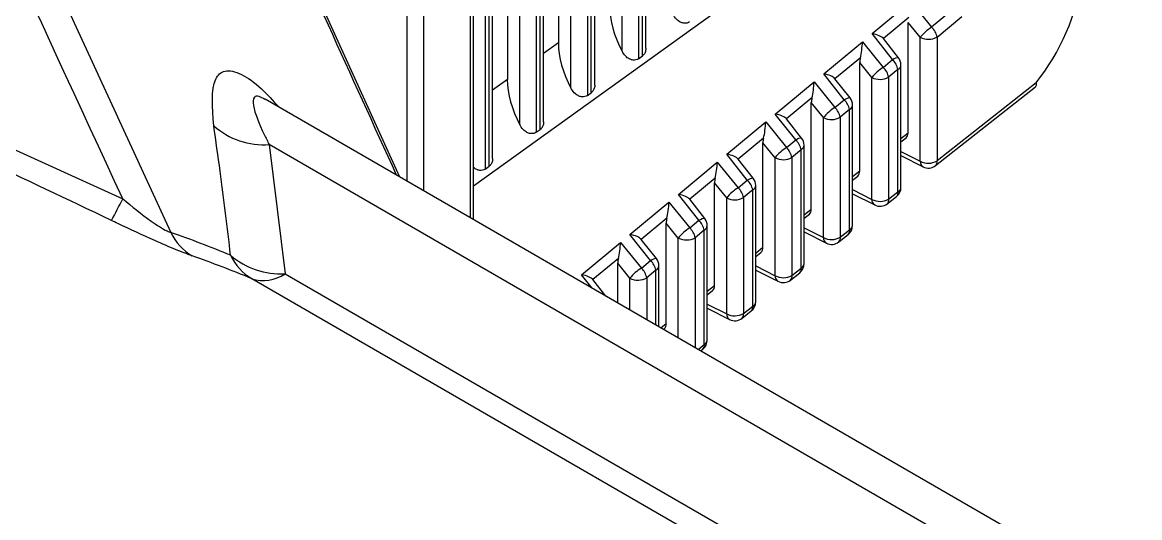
# Model space of a CAD drawing. Extents: x 8 to 113, y 1 to 87.
# Drawn here: x 22.4 to 23.359, y 69.108 to 69.533 of the extents above; entities that cross this region are included whole.
import ezdxf

# ---------------------------------------------------------------- set-up
doc = ezdxf.new("R2010")
doc.units = 0
doc.header["$MEASUREMENT"] = 0
doc.layers.add('OBJECT', color=7, linetype='CONTINUOUS')

msp = doc.modelspace()

# ---------------------------------------------------------------- linework, layer by layer
at = {"layer": 'OBJECT'}
for p, q in [((22.05938, 70.36787), (22.52776, 69.35266)), ((22.72414, 69.40014), (22.36485, 70.1888)), ((22.91485, 69.5079), (22.91485, 70.00107)), ((22.92893, 70.00244), (22.92893, 69.50158)), ((22.93228, 69.50399), (22.93228, 70.00316)), ((22.93521, 69.51065), (22.93521, 70.00447)), ((22.87101, 69.47638), (22.87101, 69.98167)), ((22.88509, 69.98335), (22.88509, 69.47005)), ((22.88844, 69.47246), (22.88844, 69.98368)), ((22.89137, 69.47913), (22.89137, 69.98455)), ((22.86025, 69.97103), (22.86025, 69.5152)), ((22.84125, 69.96177), (22.84125, 69.43853)), ((22.8446, 69.44094), (22.8446, 69.96329)), ((22.84753, 69.44761), (22.84753, 69.96462)), ((22.81641, 69.95048), (22.81641, 69.48367)), ((22.82717, 69.44485), (22.82717, 69.95537)), ((22.80076, 69.40941), (22.80076, 69.94208)), ((22.80369, 69.41608), (22.80369, 69.94713)), ((22.79741, 69.93866), (22.79741, 69.407)), ((22.78743, 69.3636), (22.78743, 69.91178)), ((22.78487, 69.36508), (22.78487, 69.90792)), ((22.73049, 69.39647), (22.73049, 69.82749)), ((22.74435, 69.82805), (22.74435, 69.38847)), ((22.78743, 69.39259), (23.09117, 69.611)), ((23.12937, 69.52303), (23.16258, 69.55055)), ((23.16258, 69.55055), (23.18043, 69.52856)), ((23.2016, 69.54611), (23.18043, 69.52856)), ((23.16078, 69.5368), (23.13906, 69.5188)), ((23.18508, 69.52016), (23.20624, 69.5377)), ((23.16024, 69.43806), (23.16024, 69.53271)), ((23.17063, 69.5199), (23.16024, 69.53271)), ((23.14692, 69.50079), (23.12937, 69.52303)), ((23.15198, 69.50245), (23.13903, 69.51884)), ((23.17063, 69.41372), (23.17063, 69.5199)), ((23.18508, 69.52016), (23.18508, 69.41397)), ((22.19931, 69.51181), (22.48641, 69.38158)), ((22.86025, 69.5152), (22.84753, 69.50605)), ((23.08782, 69.48859), (23.12108, 69.51615)), ((23.12108, 69.51615), (23.13892, 69.49416)), ((22.92893, 69.50158), (22.93228, 69.50399)), ((23.11928, 69.5024), (23.09752, 69.48437)), ((23.11873, 69.40535), (23.11873, 69.49831)), ((23.12913, 69.4855), (23.11873, 69.49831)), ((23.13892, 69.49416), (23.14692, 69.50079)), ((23.10538, 69.46636), (23.08782, 69.48859)), ((23.15157, 69.49239), (23.14357, 69.48576)), ((23.15157, 69.38757), (23.15157, 69.49239)), ((23.15413, 69.39143), (23.15413, 69.49625)), ((22.81641, 69.48367), (22.80369, 69.47453)), ((23.04628, 69.45416), (23.07957, 69.48175)), ((23.07957, 69.48175), (23.09742, 69.45976)), ((23.11044, 69.46801), (23.09749, 69.48441)), ((23.12913, 69.38101), (23.12913, 69.4855)), ((23.14357, 69.48576), (23.14357, 69.38127)), ((23.27013, 69.48099), (23.18508, 69.41397)), ((22.88509, 69.47005), (22.88844, 69.47246)), ((23.18383, 69.40998), (23.26961, 69.47757)), ((22.6086, 69.46683), (22.6086, 69.46682)), ((25.53229, 67.77903), (22.60861, 69.46683)), ((23.07777, 69.468), (23.05597, 69.44994)), ((23.07722, 69.37265), (23.07722, 69.46391)), ((23.08762, 69.4511), (23.07722, 69.46391)), ((23.09742, 69.45976), (23.10538, 69.46636)), ((23.11259, 69.3587), (23.11259, 69.46182)), ((23.06383, 69.43193), (23.04628, 69.45416)), ((23.08762, 69.34831), (23.08762, 69.4511)), ((23.11002, 69.45795), (23.10206, 69.45136)), ((23.10206, 69.45136), (23.10206, 69.34856)), ((23.11002, 69.35484), (23.11002, 69.45795)), ((22.84125, 69.43853), (22.8446, 69.44094)), ((23.00473, 69.41973), (23.03806, 69.44735)), ((23.03806, 69.44735), (23.05591, 69.42536)), ((23.06889, 69.43358), (23.05594, 69.44998)), ((23.03626, 69.4336), (23.01443, 69.41551)), ((23.05591, 69.42536), (23.06383, 69.43193)), ((23.15413, 69.43325), (23.16024, 69.43806)), ((23.15413, 69.43024), (23.15855, 69.43371)), ((22.61216, 69.42793), (22.6257, 69.31731)), ((25.47939, 67.77271), (22.61216, 69.42793)), ((23.03572, 69.33994), (23.03572, 69.42951)), ((23.04611, 69.4167), (23.03572, 69.42951)), ((23.06848, 69.42352), (23.06056, 69.41696)), ((23.06848, 69.3221), (23.06848, 69.42352)), ((23.07105, 69.32596), (23.07105, 69.42738)), ((23.15413, 69.42206), (23.17063, 69.41372)), ((22.96319, 69.3853), (22.99656, 69.41295)), ((22.99656, 69.41295), (23.0144, 69.39096)), ((23.02229, 69.3975), (23.00473, 69.41973)), ((23.02735, 69.39915), (23.0144, 69.41555)), ((23.04611, 69.3156), (23.04611, 69.4167)), ((23.06056, 69.41696), (23.06056, 69.31586)), ((23.15413, 69.41851), (23.17313, 69.40891)), ((22.79741, 69.407), (22.80076, 69.40941)), ((23.11259, 69.40051), (23.11873, 69.40535)), ((22.99476, 69.3992), (22.97288, 69.38108)), ((22.99421, 69.30724), (22.99421, 69.39511)), ((23.00461, 69.3823), (22.99421, 69.39511)), ((23.0144, 69.39096), (23.02229, 69.3975)), ((23.0295, 69.29323), (23.0295, 69.39295)), ((23.11259, 69.3975), (23.11704, 69.40101)), ((22.98074, 69.36307), (22.96319, 69.3853)), ((23.02693, 69.38909), (23.01905, 69.38256)), ((23.02693, 69.28937), (23.02693, 69.38909)), ((23.11259, 69.38937), (23.12913, 69.38101)), ((23.11259, 69.38583), (23.13162, 69.3762)), ((23.14232, 69.37727), (23.15032, 69.38358)), ((23.14357, 69.38127), (23.15157, 69.38757)), ((22.92164, 69.35087), (22.95505, 69.37855)), ((22.95505, 69.37855), (22.9729, 69.35656)), ((22.9858, 69.36472), (22.97285, 69.38112)), ((23.00461, 69.2829), (23.00461, 69.3823)), ((23.01905, 69.38256), (23.01905, 69.28315)), ((22.95325, 69.3648), (22.93134, 69.34665)), ((23.07105, 69.36778), (23.07722, 69.37265)), ((23.07105, 69.36477), (23.07553, 69.3683)), ((22.9527, 69.27453), (22.9527, 69.36071)), ((22.9631, 69.3479), (22.9527, 69.36071)), ((22.9729, 69.35656), (22.98074, 69.36307)), ((22.98539, 69.35466), (22.97754, 69.34816)), ((22.98539, 69.25663), (22.98539, 69.35466)), ((22.98796, 69.26049), (22.98796, 69.35852)), ((23.07105, 69.35669), (23.08762, 69.34831)), ((23.10206, 69.34856), (23.11002, 69.35484)), ((22.9392, 69.32864), (22.92164, 69.35087)), ((22.94426, 69.33029), (22.93131, 69.34669)), ((22.9631, 69.26219), (22.9631, 69.3479)), ((22.97754, 69.34816), (22.97754, 69.25385)), ((23.07105, 69.35314), (23.09012, 69.3435)), ((23.10082, 69.34457), (23.10878, 69.35084)), ((22.8801, 69.31644), (22.91354, 69.34415)), ((22.91354, 69.34415), (22.93139, 69.32216)), ((23.0295, 69.33504), (23.03572, 69.33994)), ((23.0295, 69.33203), (23.03403, 69.3356)), ((22.91174, 69.3304), (22.88979, 69.31221)), ((22.9112, 69.29215), (22.9112, 69.32631)), ((22.92159, 69.3135), (22.9112, 69.32631)), ((22.93139, 69.32216), (22.9392, 69.32864)), ((22.6257, 69.31731), (25.39564, 67.71826)), ((22.88928, 69.3048), (22.8801, 69.31644)), ((22.94384, 69.32023), (22.93604, 69.31376)), ((22.94384, 69.27331), (22.94384, 69.32023)), ((22.94641, 69.27183), (22.94641, 69.32409)), ((23.0295, 69.324), (23.04611, 69.3156)), ((23.0295, 69.32046), (23.04861, 69.3108)), ((23.05931, 69.31186), (23.06723, 69.31811)), ((23.06056, 69.31586), (23.06848, 69.3221)), ((25.36822, 67.71332), (22.59709, 69.31306)), ((22.90098, 69.29805), (22.88976, 69.31225)), ((22.92159, 69.28615), (22.92159, 69.3135)), ((22.93604, 69.31376), (22.93604, 69.27781)), ((22.98796, 69.30231), (22.99421, 69.30724)), ((22.98796, 69.2993), (22.99252, 69.30289)), ((22.98796, 69.29132), (23.00461, 69.2829)), ((22.98796, 69.28777), (23.0071, 69.27809)), ((23.01905, 69.28315), (23.02693, 69.28937)), ((23.0178, 69.27916), (23.02569, 69.28537)), ((22.94806, 69.27087), (22.9527, 69.27453)), ((22.95027, 69.2696), (22.95101, 69.27019)), ((22.98004, 69.25241), (22.98539, 69.25663)), ((22.98224, 69.25114), (22.98414, 69.25264))]:
    msp.add_line(p, q, dxfattribs=at)
at = {"layer": 'OBJECT', "flags": 128}
for points in [[(23.14692, 69.50079), (23.14841, 69.50164), (23.14971, 69.50224), (23.15077, 69.50259), (23.15153, 69.50266), (23.15198, 69.50245), (23.15198, 69.50245)], [(23.10538, 69.46636), (23.10687, 69.4672), (23.10816, 69.46781), (23.10922, 69.46816), (23.10999, 69.46823), (23.11044, 69.46802), (23.11044, 69.46801)], [(23.06383, 69.43193), (23.06532, 69.43277), (23.06662, 69.43338), (23.06768, 69.43372), (23.06845, 69.43379), (23.06889, 69.43358), (23.06889, 69.43358)], [(23.02229, 69.3975), (23.02378, 69.39834), (23.02507, 69.39895), (23.02613, 69.39929), (23.0269, 69.39936), (23.02735, 69.39915), (23.02735, 69.39915)], [(22.98074, 69.36307), (22.98223, 69.36391), (22.98353, 69.36451), (22.98459, 69.36486), (22.98536, 69.36493), (22.9858, 69.36472), (22.9858, 69.36472)], [(22.9392, 69.32864), (22.94069, 69.32948), (22.94199, 69.33008), (22.94304, 69.33043), (22.94381, 69.3305), (22.94426, 69.33029), (22.94426, 69.33029)]]:
    msp.add_lwpolyline(points, dxfattribs=at)
at = {"layer": 'OBJECT'}
for centre, radius, start, end in [((23.20115, 69.49526), 0.03922, 121.88635, 141.08507), ((23.1694, 69.51698), 0.016, 11.4435, 46.39001), ((23.17762, 69.53346), 0.01525, 242.75324, 299.28003), ((23.13589, 69.48921), 0.01599, 11.4411, 46.39167), ((23.14413, 69.49625), 0.01, 0, 38.29771), ((23.15963, 69.46088), 0.0392, 121.88244, 141.08897), ((23.12789, 69.48258), 0.01599, 11.44117, 46.39234), ((23.14935, 69.49664), 0.0048, 297.5272, 355.25834), ((23.13611, 69.49906), 0.01525, 242.75362, 299.27965), ((23.11813, 69.42646), 0.03922, 121.88635, 141.08507), ((23.08638, 69.44818), 0.016, 11.44615, 46.39021), ((23.09435, 69.45478), 0.01599, 11.44375, 46.39261), ((23.10781, 69.46221), 0.0048, 297.52704, 355.26408), ((23.10259, 69.46182), 0.01, 0, 38.29771), ((23.0946, 69.46466), 0.01525, 242.75361, 299.28059), ((22.60763, 69.49281), 0.06504, 228.48596, 273.99262), ((23.0528, 69.42035), 0.01599, 11.44037, 46.3924), ((23.06105, 69.42738), 0.01, 0, 38.29771), ((23.07662, 69.39207), 0.03921, 121.88354, 141.08787), ((23.04488, 69.41378), 0.01599, 11.43874, 46.39762), ((23.06626, 69.42778), 0.0048, 297.52484, 355.26071), ((23.0531, 69.43026), 0.01525, 242.75534, 299.27886), ((23.17597, 69.41344), 0.00534, 177.00044, 237.89573), ((23.17762, 69.42728), 0.01525, 242.75324, 299.28003), ((23.18089, 69.41309), 0.00428, 313.41551, 11.95324), ((23.17764, 69.41783), 0.01, 243.17761, 308.23609), ((23.01126, 69.38592), 0.01599, 11.44346, 46.39217), ((23.02472, 69.39335), 0.0048, 297.52485, 355.26332), ((23.0195, 69.39295), 0.01, 0, 38.29771), ((23.03512, 69.35766), 0.03922, 121.88635, 141.08507), ((23.00337, 69.37938), 0.016, 11.44299, 46.39051), ((23.14413, 69.39143), 0.01, 308.23609, 0), ((23.14738, 69.38669), 0.00428, 313.41598, 11.95207), ((23.14935, 69.39183), 0.0048, 297.5272, 355.25834), ((22.21059, 69.51356), 0.30577, 330.49977, 334.42959), ((23.01159, 69.39586), 0.01525, 242.75324, 299.28003), ((23.13446, 69.38073), 0.00534, 176.99994, 237.9013), ((23.13611, 69.39457), 0.01525, 242.75362, 299.27965), ((23.13613, 69.38513), 0.01, 243.17761, 308.23609), ((23.13939, 69.38038), 0.00428, 313.40353, 11.96576), ((22.97796, 69.35852), 0.01, 0, 38.29771), ((22.9936, 69.32328), 0.0392, 121.88244, 141.08897), ((22.96186, 69.34498), 0.016, 11.44634, 46.39002), ((22.96971, 69.35149), 0.01599, 11.44117, 46.39234), ((22.98317, 69.35892), 0.0048, 297.52939, 355.25911), ((23.10259, 69.3587), 0.01, 308.23609, 0), ((23.10584, 69.35395), 0.00428, 313.41768, 11.95107), ((23.10781, 69.35909), 0.0048, 297.52704, 355.26408), ((22.22223, 68.47691), 0.92752, 67.37798, 70.76741), ((22.56968, 69.37244), 0.04635, 205.26547, 239.29039), ((22.97008, 69.36146), 0.01525, 242.75303, 299.28117), ((23.09296, 69.34803), 0.00534, 177.00566, 237.89558), ((23.0946, 69.36187), 0.01525, 242.75361, 299.28059), ((23.09788, 69.34768), 0.00428, 313.41484, 11.95), ((23.09463, 69.35242), 0.01, 243.17761, 308.23609), ((22.24135, 68.45933), 0.92488, 67.37849, 70.76719), ((22.62026, 69.35219), 0.04547, 204.86647, 239.36848), ((22.622, 69.38343), 0.06622, 229.51291, 273.19851), ((22.92817, 69.31705), 0.016, 11.44536, 46.39027), ((22.93641, 69.32409), 0.01, 0, 38.29771), ((23.06105, 69.32596), 0.01, 308.23609, 0), ((23.06626, 69.32636), 0.0048, 297.52484, 355.26071), ((22.60706, 69.34436), 0.03285, 252.34276, 304.57326), ((22.95211, 69.28886), 0.03922, 121.88691, 141.0845), ((22.92036, 69.31058), 0.01599, 11.44375, 46.39261), ((22.94163, 69.32448), 0.0048, 297.52485, 355.26332), ((23.0531, 69.32916), 0.01525, 242.75534, 299.27886), ((23.05637, 69.31497), 0.00428, 313.41768, 11.95107), ((23.06429, 69.32122), 0.00428, 313.41752, 11.95052), ((22.92858, 69.32706), 0.01525, 242.75416, 299.28004), ((23.05145, 69.31532), 0.00534, 176.99796, 237.90328), ((23.05312, 69.31972), 0.01, 243.17761, 308.23609), ((23.0195, 69.29323), 0.01, 308.23609, 0), ((23.02275, 69.28848), 0.00428, 313.40391, 11.96093), ((23.02472, 69.29362), 0.0048, 297.52485, 355.26332), ((23.00994, 69.28262), 0.00534, 177.00044, 237.89573), ((23.01159, 69.29646), 0.01525, 242.75324, 299.28003), ((23.01161, 69.28701), 0.01, 243.17761, 308.23609), ((23.01486, 69.28227), 0.00428, 313.41551, 11.95324), ((22.97796, 69.26049), 0.01, 308.23609, 0), ((22.98317, 69.26089), 0.0048, 297.52939, 355.25911), ((22.9812, 69.25575), 0.00428, 313.41757, 11.95118)]:
    msp.add_arc(centre, radius, start, end, dxfattribs=at)
for centre, major_axis, ratio, start_param, end_param in [((23.23692, 69.53986), (0.05084, 0.09763), 0.546171, 4.370683, 5.292217), ((22.94689, 69.5225), (-0.03015, 0.0521), 0.583023, 0.78916, 1.51409), ((23.12658, 69.51848), (0.01306, -0.00138), 0.372225, 0.340665, 1.395076), ((22.90304, 69.49097), (-0.03015, 0.0521), 0.583023, 0.78916, 1.51409), ((23.11829, 69.51161), (0.00138, 0.01392), 0.177178, 4.008057, 5.062469), ((23.12543, 69.50281), (0.00404, 0.01025), 0.521, 1.812242, 2.218503), ((23.08503, 69.48405), (0.01306, -0.00138), 0.372225, 0.340665, 1.395076), ((22.8592, 69.45945), (-0.03015, 0.0521), 0.583023, 0.78916, 1.51409), ((23.07678, 69.47721), (0.00138, 0.01392), 0.177178, 4.008057, 5.062469), ((23.08392, 69.46841), (0.00404, 0.01025), 0.521, 1.812242, 2.218503), ((23.04349, 69.44962), (0.01306, -0.00138), 0.372225, 0.340665, 1.395076), ((23.03527, 69.44281), (0.00138, 0.01392), 0.177178, 4.008057, 5.062469), ((23.04241, 69.43401), (0.00404, 0.01025), 0.521, 1.812242, 2.218503), ((23.1531, 69.44215), (-0.00505, 0.00871), 0.579362, 3.224011, 3.926284), ((22.99377, 69.40841), (0.00138, 0.01392), 0.177178, 4.008057, 5.062469), ((23.00194, 69.41518), (0.01306, -0.00138), 0.372225, 0.340665, 1.395076), ((23.11159, 69.40944), (-0.00505, 0.00871), 0.579362, 3.224011, 3.926284), ((23.00091, 69.39961), (0.00404, 0.01025), 0.521, 1.812242, 2.218503), ((22.9604, 69.38075), (0.01306, -0.00138), 0.372225, 0.340665, 1.395076), ((22.95226, 69.37401), (0.00138, 0.01392), 0.177178, 4.008057, 5.062469), ((22.9594, 69.36521), (0.00404, 0.01025), 0.521, 1.812242, 2.218503), ((23.07008, 69.37674), (-0.00505, 0.00871), 0.579362, 3.224011, 3.926284), ((22.91885, 69.34632), (0.01306, -0.00138), 0.372225, 0.340665, 1.395076), ((22.91075, 69.33961), (0.00138, 0.01392), 0.177178, 4.008057, 5.062469), ((23.02858, 69.34404), (-0.00505, 0.00871), 0.579362, 3.224011, 3.926284), ((22.91789, 69.33081), (0.00404, 0.01025), 0.521, 1.812242, 2.218503), ((22.87731, 69.31189), (0.01306, -0.00138), 0.372225, 0.340665, 1.395076), ((22.98707, 69.31133), (-0.00505, 0.00871), 0.579362, 3.224011, 3.926284), ((22.94556, 69.27863), (-0.00505, 0.00871), 0.579362, 3.224011, 3.926284)]:
    msp.add_ellipse(centre, major_axis=major_axis, ratio=ratio, start_param=start_param, end_param=end_param, dxfattribs=at)
for points, knots in [([(22.48641, 69.38158), (22.41228, 69.54199), (22.25995, 69.8716), (22.10796, 70.20088), (22.02994, 70.36991)], [0, 0, 0, 0, 0.486656, 1, 1, 1, 1]), ([(22.72141, 69.40171), (22.68242, 69.48738), (22.56206, 69.75182), (22.44128, 70.01642), (22.35963, 70.19531)], [0, 0, 0, 0, 0.323955, 1, 1, 1, 1]), ([(22.97277, 69.5331), (22.97207, 69.53271), (22.97068, 69.53193), (22.96809, 69.53181), (22.96522, 69.53257), (22.96196, 69.5347), (22.95986, 69.53733), (22.95886, 69.53913), (22.95869, 69.53943)], [0, 0, 0, 0, 0.150356, 0.3007, 0.452238, 0.658969, 0.942856, 1, 1, 1, 1]), ([(22.92893, 69.50158), (22.92823, 69.50119), (22.92684, 69.5004), (22.92425, 69.50028), (22.92138, 69.50104), (22.91812, 69.50317), (22.91602, 69.5058), (22.91502, 69.5076), (22.91485, 69.5079)], [0, 0, 0, 0, 0.1503569, 0.3007036, 0.4522359, 0.658984, 0.9428676, 1, 1, 1, 1]), ([(22.93515, 69.51065), (22.93517, 69.5105), (22.93534, 69.5092), (22.93474, 69.50708), (22.93358, 69.50504), (22.93259, 69.50424), (22.93228, 69.50399)], [0, 0, 0, 0, 0.057027, 0.480686, 0.839306, 1, 1, 1, 1]), ([(22.47671, 69.36299), (22.43941, 69.38077), (22.34528, 69.42564), (22.2497, 69.46742), (22.192, 69.49264)], [0, 0, 0, 0, 0.396331, 1, 1, 1, 1]), ([(22.56452, 69.44411), (22.56329, 69.45962), (22.56154, 69.48156), (22.5732, 69.49271), (22.58693, 69.49008), (22.6039, 69.47815), (22.6154, 69.46556), (22.62053, 69.45995)], [0, 0, 0, 0, 0.400064, 0.56598, 0.7333, 0.881266, 1, 1, 1, 1]), ([(22.89131, 69.47913), (22.89133, 69.47897), (22.8915, 69.47767), (22.8909, 69.47556), (22.88974, 69.47351), (22.88875, 69.47271), (22.88844, 69.47246)], [0, 0, 0, 0, 0.0570063, 0.4806836, 0.8393053, 1, 1, 1, 1]), ([(23.26953, 69.47768), (23.26975, 69.47783), (23.27038, 69.47826), (23.27045, 69.4795), (23.27025, 69.48055), (23.27014, 69.48094), (23.27013, 69.48099)], [0, 0, 0, 0, 0.270247, 0.749399, 0.969629, 1, 1, 1, 1]), ([(22.60849, 69.4667), (22.60675, 69.46766), (22.60229, 69.47011), (22.59832, 69.46873), (22.5979, 69.45933), (22.60435, 69.4435), (22.61071, 69.43083), (22.61216, 69.42793)], [0, 0, 0, 0, 0.086975, 0.222417, 0.436077, 0.870905, 1, 1, 1, 1]), ([(22.88509, 69.47005), (22.88439, 69.46966), (22.883, 69.46888), (22.88041, 69.46876), (22.87754, 69.46952), (22.87428, 69.47165), (22.87218, 69.47428), (22.87118, 69.47608), (22.87101, 69.47638)], [0, 0, 0, 0, 0.150356, 0.300699, 0.452236, 0.658974, 0.942856, 1, 1, 1, 1]), ([(22.579, 69.33307), (22.57612, 69.35708), (22.57168, 69.39412), (22.56638, 69.43111), (22.56452, 69.44411)], [0, 0, 0, 0, 0.648493, 1, 1, 1, 1]), ([(22.84125, 69.43853), (22.84055, 69.43814), (22.83916, 69.43735), (22.83657, 69.43723), (22.8337, 69.43799), (22.83044, 69.44013), (22.82834, 69.44275), (22.82734, 69.44455), (22.82717, 69.44485)], [0, 0, 0, 0, 0.150356, 0.300717, 0.452237, 0.658985, 0.942868, 1, 1, 1, 1]), ([(22.84747, 69.4476), (22.84749, 69.44745), (22.84766, 69.44615), (22.84706, 69.44403), (22.8459, 69.44199), (22.84491, 69.44119), (22.8446, 69.44094)], [0, 0, 0, 0, 0.0570063, 0.4806836, 0.8393053, 1, 1, 1, 1]), ([(22.80363, 69.41608), (22.80365, 69.41592), (22.80382, 69.41462), (22.80321, 69.41251), (22.80206, 69.41046), (22.80107, 69.40966), (22.80076, 69.40941)], [0, 0, 0, 0, 0.0570068, 0.480713, 0.8393378, 1, 1, 1, 1]), ([(22.79741, 69.407), (22.79671, 69.40661), (22.79531, 69.40583), (22.79274, 69.40572), (22.78996, 69.4064), (22.78833, 69.4076), (22.78743, 69.40826)], [0, 0, 0, 0, 0.236208, 0.472396, 0.710443, 1, 1, 1, 1]), ([(22.48641, 69.38158), (22.49445, 69.37493), (22.5047, 69.36646), (22.51791, 69.3575), (22.52396, 69.35402), (22.52671, 69.35303), (22.52776, 69.35266)], [0, 0, 0, 0, 0.580898, 0.740076, 0.900892, 1, 1, 1, 1]), ([(22.54601, 69.33259), (22.54149, 69.33428), (22.53247, 69.33763), (22.51014, 69.34727), (22.491, 69.35613), (22.47853, 69.36212), (22.47671, 69.36299)], [0, 0, 0, 0, 0.254854, 0.508629, 0.928588, 1, 1, 1, 1])]:
    msp.add_open_spline(points, degree=3, knots=knots, dxfattribs=at)

doc.saveas('drawing.dxf')
